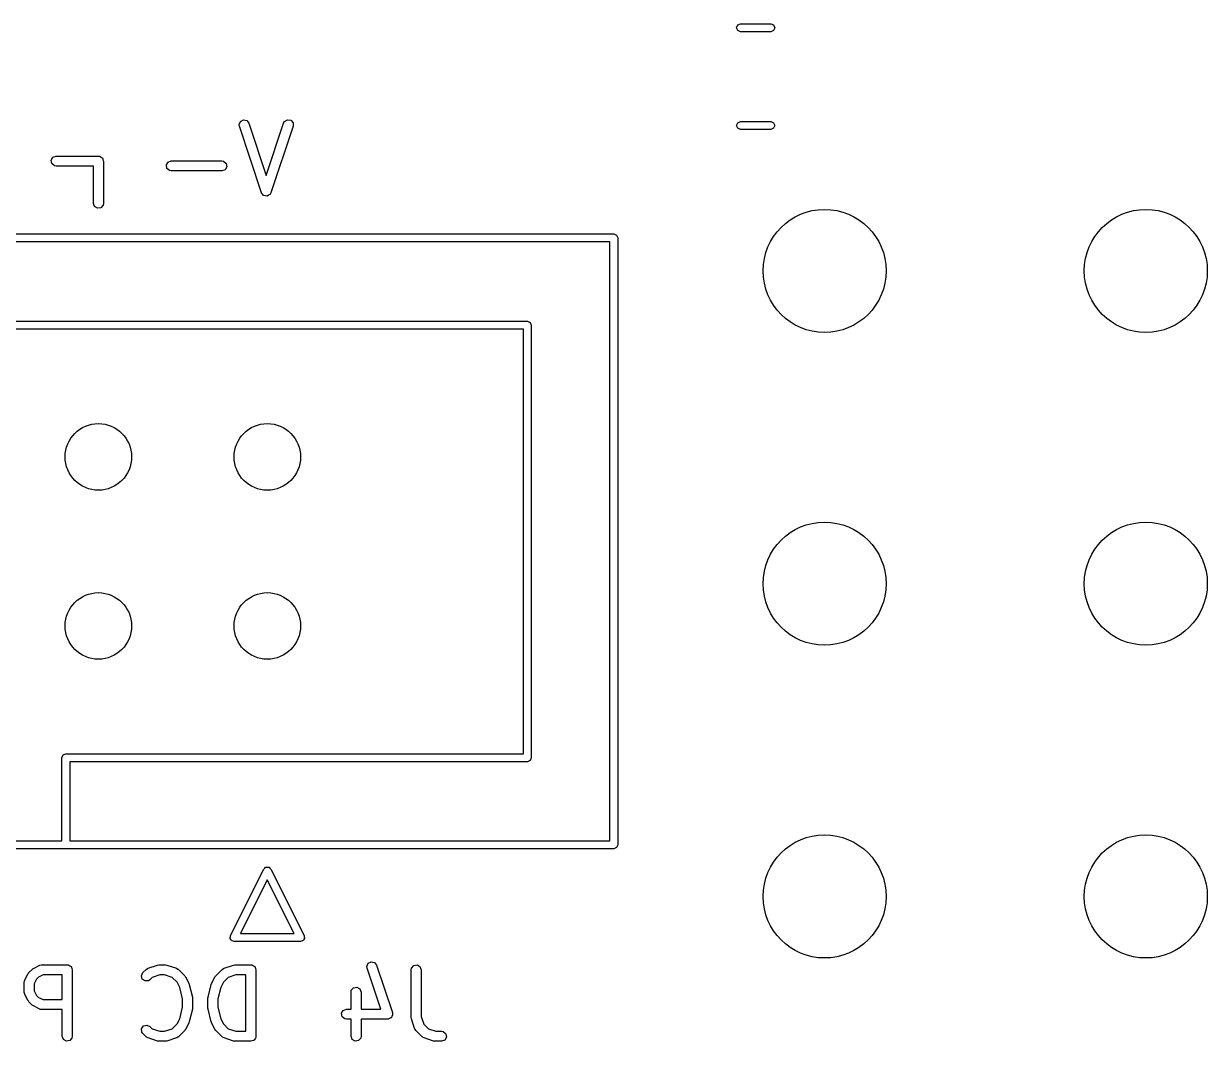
# Model space of a CAD drawing. Extents: x 83 to 134, y -229 to -46.
# Drawn here: x 110.64 to 128.44, y -229.13 to -213.84 of the extents above; entities that cross this region are included whole.
import ezdxf

# ---------------------------------------------------------------- set-up
doc = ezdxf.new("R2010")
doc.units = 0
doc.layers.add('BLACK', color=7, linetype='CONTINUOUS')

msp = doc.modelspace()

# ---------------------------------------------------------------- linework, layer by layer
at = {"layer": 'BLACK', "linetype": 'CONTINUOUS'}
for p, q in [((121.355, -213.895), (121.373, -213.853)), ((121.373, -213.937), (121.355, -213.895)), ((121.373, -213.853), (121.415, -213.835)), ((121.415, -213.955), (121.373, -213.937)), ((121.415, -213.835), (121.87, -213.835)), ((121.87, -213.835), (121.912, -213.853)), ((121.912, -213.937), (121.87, -213.955)), ((121.912, -213.853), (121.93, -213.895)), ((121.93, -213.895), (121.912, -213.937)), ((121.87, -213.955), (121.415, -213.955)), ((113.876, -215.35), (113.895, -215.303)), ((113.88, -215.376), (113.876, -215.35)), ((113.895, -215.303), (113.94, -215.278)), ((113.94, -215.278), (113.99, -215.288)), ((113.99, -215.288), (114.022, -215.329)), ((114.022, -215.329), (114.284, -216.115)), ((114.284, -216.115), (114.546, -215.329)), ((114.546, -215.329), (114.559, -215.306)), ((114.559, -215.306), (114.602, -215.279)), ((114.602, -215.279), (114.653, -215.286)), ((114.653, -215.286), (114.687, -215.325)), ((114.687, -215.325), (114.689, -215.376)), ((121.355, -215.365), (121.373, -215.323)), ((121.373, -215.323), (121.415, -215.305)), ((121.415, -215.305), (121.87, -215.305)), ((121.87, -215.305), (121.912, -215.323)), ((121.912, -215.323), (121.93, -215.365)), ((114.213, -216.376), (113.88, -215.376)), ((114.689, -215.376), (114.355, -216.376)), ((121.373, -215.407), (121.355, -215.365)), ((121.415, -215.425), (121.373, -215.407)), ((121.87, -215.425), (121.415, -215.425)), ((121.912, -215.407), (121.87, -215.425)), ((121.93, -215.365), (121.912, -215.407)), ((111.051, -215.887), (111.077, -215.843)), ((111.06, -215.938), (111.051, -215.887)), ((111.077, -215.843), (111.125, -215.825)), ((111.125, -215.825), (111.76, -215.825)), ((111.76, -215.825), (111.77, -215.827)), ((111.77, -215.827), (111.773, -215.826)), ((111.773, -215.826), (111.776, -215.828)), ((111.776, -215.828), (111.786, -215.83)), ((111.786, -215.83), (111.801, -215.842)), ((111.801, -215.842), (111.817, -215.852)), ((111.817, -215.852), (111.82, -215.858)), ((111.82, -215.858), (111.825, -215.862)), ((111.825, -215.862), (111.828, -215.882)), ((111.828, -215.882), (111.835, -215.9)), ((111.099, -215.97), (111.06, -215.938)), ((111.125, -215.975), (111.099, -215.97)), ((111.685, -215.975), (111.125, -215.975)), ((111.685, -216.535), (111.685, -215.975)), ((111.835, -215.9), (111.835, -216.535)), ((112.782, -215.958), (112.807, -215.914)), ((112.791, -216.009), (112.782, -215.958)), ((112.83, -216.042), (112.791, -216.009)), ((112.807, -215.914), (112.855, -215.896)), ((112.855, -216.046), (112.83, -216.042)), ((112.855, -215.896), (113.617, -215.896)), ((113.617, -216.046), (112.855, -216.046)), ((113.617, -215.896), (113.643, -215.901)), ((113.666, -216.029), (113.617, -216.046)), ((113.643, -215.901), (113.682, -215.934)), ((113.691, -215.984), (113.666, -216.029)), ((113.682, -215.934), (113.691, -215.984)), ((114.214, -216.378), (114.213, -216.376)), ((114.214, -216.38), (114.214, -216.378)), ((114.23, -216.398), (114.214, -216.38)), ((114.245, -216.416), (114.23, -216.398)), ((114.247, -216.417), (114.245, -216.416)), ((114.248, -216.418), (114.247, -216.417)), ((114.272, -216.422), (114.248, -216.418)), ((114.295, -216.427), (114.272, -216.422)), ((114.297, -216.426), (114.295, -216.427)), ((114.299, -216.426), (114.297, -216.426)), ((114.319, -216.413), (114.299, -216.426)), ((114.34, -216.402), (114.319, -216.413)), ((114.341, -216.4), (114.34, -216.402)), ((114.343, -216.399), (114.341, -216.4)), ((114.355, -216.376), (114.343, -216.399)), ((111.703, -216.583), (111.685, -216.535)), ((111.747, -216.609), (111.703, -216.583)), ((111.797, -216.6), (111.747, -216.609)), ((111.83, -216.561), (111.797, -216.6)), ((111.835, -216.535), (111.83, -216.561)), ((98.93, -216.995), (119.51, -216.995)), ((119.45, -217.115), (98.99, -217.115)), ((119.45, -226.115), (119.45, -217.115)), ((119.51, -216.995), (119.552, -217.013)), ((119.552, -217.013), (119.57, -217.055)), ((119.57, -217.055), (119.57, -226.175)), ((100.23, -218.305), (118.21, -218.305)), ((118.21, -218.305), (118.252, -218.323)), ((118.252, -218.323), (118.27, -218.365)), ((118.27, -218.365), (118.27, -224.865)), ((118.15, -218.425), (100.29, -218.425)), ((118.15, -224.805), (118.15, -218.425)), ((111.21, -224.865), (111.228, -224.823)), ((111.21, -226.115), (111.21, -224.865)), ((111.228, -224.823), (111.27, -224.805)), ((111.27, -224.805), (118.15, -224.805)), ((118.21, -224.925), (111.33, -224.925)), ((111.33, -224.925), (111.33, -226.115)), ((118.252, -224.907), (118.21, -224.925)), ((118.27, -224.865), (118.252, -224.907)), ((107.23, -226.115), (111.21, -226.115)), ((111.33, -226.115), (119.45, -226.115)), ((119.552, -226.217), (119.51, -226.235)), ((119.57, -226.175), (119.552, -226.217)), ((119.51, -226.235), (98.93, -226.235)), ((113.746, -227.538), (114.246, -226.538)), ((114.246, -226.538), (114.261, -226.526)), ((114.261, -226.526), (114.273, -226.511)), ((114.273, -226.511), (114.278, -226.511)), ((114.278, -226.511), (114.281, -226.508)), ((114.281, -226.508), (114.3, -226.509)), ((114.3, -226.509), (114.319, -226.508)), ((114.319, -226.508), (114.322, -226.511)), ((114.322, -226.511), (114.327, -226.511)), ((114.327, -226.511), (114.339, -226.526)), ((114.339, -226.526), (114.354, -226.538)), ((114.354, -226.538), (114.854, -227.538)), ((114.3, -226.699), (113.897, -227.505)), ((114.703, -227.505), (114.3, -226.699)), ((113.74, -227.565), (113.745, -227.552)), ((113.744, -227.574), (113.74, -227.565)), ((113.743, -227.584), (113.744, -227.574)), ((113.752, -227.595), (113.743, -227.584)), ((113.745, -227.552), (113.746, -227.538)), ((113.758, -227.607), (113.752, -227.595)), ((113.767, -227.611), (113.758, -227.607)), ((113.773, -227.619), (113.767, -227.611)), ((113.787, -227.62), (113.773, -227.619)), ((113.8, -227.625), (113.787, -227.62)), ((114.8, -227.625), (113.8, -227.625)), ((113.897, -227.505), (114.703, -227.505)), ((114.813, -227.62), (114.8, -227.625)), ((114.827, -227.619), (114.813, -227.62)), ((114.833, -227.611), (114.827, -227.619)), ((114.842, -227.607), (114.833, -227.611)), ((114.848, -227.595), (114.842, -227.607)), ((114.857, -227.584), (114.848, -227.595)), ((114.854, -227.538), (114.855, -227.552)), ((114.855, -227.552), (114.86, -227.565)), ((114.86, -227.565), (114.856, -227.574)), ((114.856, -227.574), (114.857, -227.584)), ((110.782, -228.033), (110.877, -227.985)), ((110.877, -227.985), (110.902, -227.978)), ((110.902, -227.978), (110.906, -227.979)), ((110.906, -227.979), (110.91, -227.977)), ((110.91, -227.977), (111.291, -227.977)), ((111.291, -227.977), (111.301, -227.979)), ((111.301, -227.979), (111.304, -227.979)), ((111.304, -227.979), (111.307, -227.98)), ((111.307, -227.98), (111.317, -227.982)), ((111.317, -227.982), (111.332, -227.994)), ((111.332, -227.994), (111.349, -228.004)), ((112.506, -228.029), (112.649, -227.981)), ((112.649, -227.981), (112.671, -227.978)), ((112.671, -227.978), (112.672, -227.977)), ((112.672, -227.977), (112.768, -227.977)), ((112.768, -227.977), (112.79, -227.981)), ((112.79, -227.981), (112.791, -227.981)), ((112.791, -227.981), (112.934, -228.029)), ((113.649, -228.029), (113.792, -227.981)), ((113.792, -227.981), (113.814, -227.978)), ((113.814, -227.978), (113.815, -227.977)), ((113.815, -227.977), (114.053, -227.977)), ((114.053, -227.977), (114.063, -227.979)), ((114.063, -227.979), (114.066, -227.979)), ((114.066, -227.979), (114.069, -227.98)), ((114.069, -227.98), (114.079, -227.982)), ((114.079, -227.982), (114.094, -227.994)), ((114.094, -227.994), (114.111, -228.004)), ((115.797, -228.003), (115.816, -227.955)), ((115.816, -227.955), (115.861, -227.931)), ((115.861, -227.931), (115.911, -227.941)), ((115.911, -227.941), (115.943, -227.981)), ((115.943, -227.981), (116.181, -228.695)), ((116.468, -228.027), (116.501, -227.987)), ((116.501, -227.987), (116.551, -227.979)), ((116.551, -227.979), (116.596, -228.004)), ((110.653, -228.209), (110.701, -228.114)), ((110.701, -228.114), (110.714, -228.096)), ((110.714, -228.096), (110.715, -228.095)), ((110.715, -228.095), (110.762, -228.047)), ((110.762, -228.047), (110.781, -228.034)), ((110.781, -228.034), (110.782, -228.033)), ((110.86, -228.162), (110.829, -228.192)), ((110.928, -228.127), (110.86, -228.162)), ((111.216, -228.127), (110.928, -228.127)), ((111.216, -228.501), (111.216, -228.127)), ((111.349, -228.004), (111.351, -228.011)), ((111.351, -228.011), (111.356, -228.015)), ((111.356, -228.015), (111.36, -228.034)), ((111.36, -228.034), (111.366, -228.052)), ((111.366, -228.052), (111.366, -229.052)), ((112.407, -228.141), (112.429, -228.095)), ((112.42, -228.191), (112.407, -228.141)), ((112.429, -228.095), (112.476, -228.047)), ((112.476, -228.047), (112.498, -228.032)), ((112.498, -228.032), (112.502, -228.032)), ((112.502, -228.032), (112.506, -228.029)), ((112.57, -228.166), (112.535, -228.201)), ((112.685, -228.127), (112.57, -228.166)), ((112.755, -228.127), (112.685, -228.127)), ((112.87, -228.166), (112.755, -228.127)), ((112.944, -228.24), (112.87, -228.166)), ((112.934, -228.029), (112.957, -228.041)), ((112.957, -228.041), (112.959, -228.045)), ((112.959, -228.045), (112.964, -228.047)), ((112.964, -228.047), (113.059, -228.142)), ((113.059, -228.142), (113.072, -228.161)), ((113.072, -228.161), (113.073, -228.162)), ((113.073, -228.162), (113.12, -228.257)), ((113.462, -228.257), (113.51, -228.162)), ((113.51, -228.162), (113.523, -228.144)), ((113.523, -228.144), (113.524, -228.142)), ((113.524, -228.142), (113.619, -228.047)), ((113.619, -228.047), (113.641, -228.032)), ((113.713, -228.166), (113.639, -228.24)), ((113.641, -228.032), (113.645, -228.032)), ((113.645, -228.032), (113.649, -228.029)), ((113.827, -228.127), (113.713, -228.166)), ((113.978, -228.127), (113.827, -228.127)), ((113.978, -228.977), (113.978, -228.127)), ((114.111, -228.004), (114.113, -228.011)), ((114.113, -228.011), (114.118, -228.015)), ((114.118, -228.015), (114.122, -228.034)), ((114.122, -228.034), (114.128, -228.052)), ((114.128, -228.052), (114.128, -229.052)), ((115.801, -228.028), (115.797, -228.003)), ((116.006, -228.644), (115.801, -228.028)), ((116.463, -228.052), (116.468, -228.027)), ((116.463, -228.767), (116.463, -228.052)), ((116.596, -228.004), (116.613, -228.052)), ((116.613, -228.052), (116.613, -228.754)), ((110.645, -228.243), (110.65, -228.217)), ((110.645, -228.386), (110.645, -228.243)), ((110.65, -228.217), (110.652, -228.214)), ((110.652, -228.214), (110.653, -228.209)), ((110.829, -228.192), (110.795, -228.261)), ((110.795, -228.261), (110.795, -228.368)), ((112.462, -228.22), (112.42, -228.191)), ((112.514, -228.216), (112.462, -228.22)), ((112.535, -228.201), (112.514, -228.216)), ((112.983, -228.317), (112.944, -228.24)), ((113.026, -228.49), (112.983, -228.317)), ((113.12, -228.257), (113.124, -228.269)), ((113.124, -228.269), (113.126, -228.272)), ((113.126, -228.272), (113.174, -228.463)), ((113.409, -228.463), (113.457, -228.272)), ((113.457, -228.272), (113.462, -228.26)), ((113.462, -228.26), (113.462, -228.257)), ((113.6, -228.317), (113.557, -228.49)), ((113.639, -228.24), (113.6, -228.317)), ((115.563, -228.36), (115.596, -228.321)), ((115.596, -228.321), (115.647, -228.312)), ((115.647, -228.312), (115.691, -228.338)), ((115.691, -228.338), (115.709, -228.386)), ((110.647, -228.39), (110.645, -228.386)), ((110.645, -228.394), (110.647, -228.39)), ((110.653, -228.419), (110.645, -228.394)), ((110.701, -228.514), (110.653, -228.419)), ((110.702, -228.516), (110.701, -228.514)), ((110.715, -228.534), (110.702, -228.516)), ((110.795, -228.368), (110.829, -228.437)), ((110.829, -228.437), (110.86, -228.467)), ((110.86, -228.467), (110.928, -228.501)), ((110.928, -228.501), (111.216, -228.501)), ((113.026, -228.615), (113.026, -228.49)), ((113.174, -228.463), (113.175, -228.478)), ((113.175, -228.478), (113.176, -228.481)), ((113.176, -228.481), (113.176, -228.624)), ((113.407, -228.481), (113.41, -228.466)), ((113.407, -228.624), (113.407, -228.481)), ((113.41, -228.466), (113.409, -228.463)), ((113.557, -228.49), (113.557, -228.615)), ((115.559, -228.386), (115.563, -228.36)), ((115.559, -228.644), (115.559, -228.386)), ((115.709, -228.386), (115.709, -228.644)), ((110.762, -228.582), (110.715, -228.534)), ((110.764, -228.582), (110.762, -228.582)), ((110.782, -228.596), (110.764, -228.582)), ((110.877, -228.643), (110.782, -228.596)), ((110.881, -228.644), (110.877, -228.643)), ((110.885, -228.647), (110.881, -228.644)), ((110.91, -228.651), (110.885, -228.647)), ((111.216, -228.651), (110.91, -228.651)), ((111.216, -229.052), (111.216, -228.651)), ((112.983, -228.788), (113.026, -228.615)), ((113.174, -228.642), (113.126, -228.832)), ((113.176, -228.624), (113.173, -228.639)), ((113.173, -228.639), (113.174, -228.642)), ((113.408, -228.627), (113.407, -228.624)), ((113.409, -228.642), (113.408, -228.627)), ((113.457, -228.832), (113.409, -228.642)), ((113.557, -228.615), (113.6, -228.788)), ((115.417, -228.706), (115.443, -228.662)), ((115.426, -228.757), (115.417, -228.706)), ((115.443, -228.662), (115.491, -228.644)), ((115.491, -228.644), (115.559, -228.644)), ((115.709, -228.644), (116.006, -228.644)), ((116.181, -228.695), (116.185, -228.721)), ((112.439, -228.896), (112.488, -228.882)), ((112.488, -228.882), (112.535, -228.904)), ((112.87, -228.939), (112.944, -228.865)), ((112.944, -228.865), (112.983, -228.788)), ((113.12, -228.848), (113.073, -228.943)), ((113.121, -228.844), (113.12, -228.848)), ((113.126, -228.832), (113.121, -228.844)), ((113.459, -228.835), (113.457, -228.832)), ((113.462, -228.848), (113.459, -228.835)), ((113.51, -228.943), (113.462, -228.848)), ((113.6, -228.788), (113.639, -228.865)), ((113.639, -228.865), (113.713, -228.939)), ((115.465, -228.79), (115.426, -228.757)), ((115.491, -228.794), (115.465, -228.79)), ((115.559, -228.794), (115.491, -228.794)), ((115.559, -229.052), (115.559, -228.794)), ((116.11, -228.794), (115.709, -228.794)), ((115.709, -228.794), (115.709, -229.052)), ((116.115, -228.792), (116.11, -228.794)), ((116.121, -228.793), (116.115, -228.792)), ((116.139, -228.783), (116.121, -228.793)), ((116.158, -228.776), (116.139, -228.783)), ((116.161, -228.772), (116.158, -228.776)), ((116.166, -228.769), (116.161, -228.772)), ((116.173, -228.75), (116.166, -228.769)), ((116.184, -228.732), (116.173, -228.75)), ((116.185, -228.721), (116.183, -228.726)), ((116.183, -228.726), (116.184, -228.732)), ((116.464, -228.768), (116.463, -228.767)), ((116.467, -228.79), (116.464, -228.768)), ((116.515, -228.933), (116.467, -228.79)), ((116.613, -228.754), (116.652, -228.869)), ((116.652, -228.869), (116.722, -228.939)), ((111.234, -229.101), (111.216, -229.052)), ((111.366, -229.052), (111.362, -229.078)), ((112.409, -228.938), (112.439, -228.896)), ((112.414, -228.989), (112.409, -228.938)), ((112.429, -229.01), (112.414, -228.989)), ((112.476, -229.058), (112.429, -229.01)), ((112.481, -229.06), (112.476, -229.058)), ((112.483, -229.064), (112.481, -229.06)), ((112.506, -229.076), (112.483, -229.064)), ((112.535, -228.904), (112.57, -228.939)), ((112.57, -228.939), (112.685, -228.977)), ((112.685, -228.977), (112.755, -228.977)), ((112.755, -228.977), (112.87, -228.939)), ((112.964, -229.058), (112.942, -229.073)), ((113.059, -228.963), (112.964, -229.058)), ((113.073, -228.943), (113.059, -228.961)), ((113.059, -228.961), (113.059, -228.963)), ((113.511, -228.944), (113.51, -228.943)), ((113.524, -228.963), (113.511, -228.944)), ((113.619, -229.058), (113.524, -228.963)), ((113.623, -229.06), (113.619, -229.058)), ((113.626, -229.064), (113.623, -229.06)), ((113.649, -229.076), (113.626, -229.064)), ((113.713, -228.939), (113.827, -228.977)), ((113.827, -228.977), (113.978, -228.977)), ((114.127, -229.065), (114.126, -229.068)), ((114.128, -229.052), (114.127, -229.062)), ((114.127, -229.062), (114.127, -229.065)), ((115.576, -229.101), (115.559, -229.052)), ((115.709, -229.052), (115.704, -229.078)), ((116.518, -228.937), (116.515, -228.933)), ((116.518, -228.941), (116.518, -228.937)), ((116.533, -228.963), (116.518, -228.941)), ((116.628, -229.058), (116.533, -228.963)), ((116.632, -229.06), (116.628, -229.058)), ((116.635, -229.064), (116.632, -229.06)), ((116.657, -229.076), (116.635, -229.064)), ((116.722, -228.939), (116.836, -228.977)), ((116.836, -228.977), (116.919, -228.977)), ((116.919, -228.977), (116.945, -228.982)), ((116.945, -228.982), (116.984, -229.015)), ((116.993, -229.065), (116.967, -229.11)), ((116.984, -229.015), (116.993, -229.065)), ((111.278, -229.126), (111.234, -229.101)), ((111.329, -229.117), (111.278, -229.126)), ((111.362, -229.078), (111.329, -229.117)), ((112.649, -229.124), (112.506, -229.076)), ((112.65, -229.123), (112.649, -229.124)), ((112.672, -229.127), (112.65, -229.123)), ((112.768, -229.127), (112.672, -229.127)), ((112.769, -229.127), (112.768, -229.127)), ((112.791, -229.124), (112.769, -229.127)), ((112.934, -229.076), (112.791, -229.124)), ((112.938, -229.073), (112.934, -229.076)), ((112.942, -229.073), (112.938, -229.073)), ((113.792, -229.124), (113.649, -229.076)), ((113.793, -229.123), (113.792, -229.124)), ((113.815, -229.127), (113.793, -229.123)), ((114.053, -229.127), (113.815, -229.127)), ((114.072, -229.121), (114.053, -229.127)), ((114.091, -229.117), (114.072, -229.121)), ((114.095, -229.112), (114.091, -229.117)), ((114.102, -229.11), (114.095, -229.112)), ((114.111, -229.093), (114.102, -229.11)), ((114.124, -229.078), (114.111, -229.093)), ((114.126, -229.068), (114.124, -229.078)), ((115.621, -229.126), (115.576, -229.101)), ((115.671, -229.117), (115.621, -229.126)), ((115.704, -229.078), (115.671, -229.117)), ((116.8, -229.124), (116.657, -229.076)), ((116.802, -229.123), (116.8, -229.124)), ((116.824, -229.127), (116.802, -229.123)), ((116.919, -229.127), (116.824, -229.127)), ((116.967, -229.11), (116.919, -229.127))]:
    msp.add_line(p, q, dxfattribs=at)
at = {"layer": 'BLACK'}
for centre, radius in [((122.68, -217.55), 0.925), ((127.51, -217.55), 0.925), ((111.76, -220.345), 0.5), ((114.3, -220.345), 0.5), ((122.68, -222.25), 0.925), ((127.51, -222.25), 0.925), ((111.76, -222.885), 0.5), ((114.3, -222.885), 0.5), ((122.68, -226.95), 0.925), ((127.51, -226.95), 0.925)]:
    msp.add_circle(centre, radius, dxfattribs=at)

doc.saveas('drawing.dxf')
